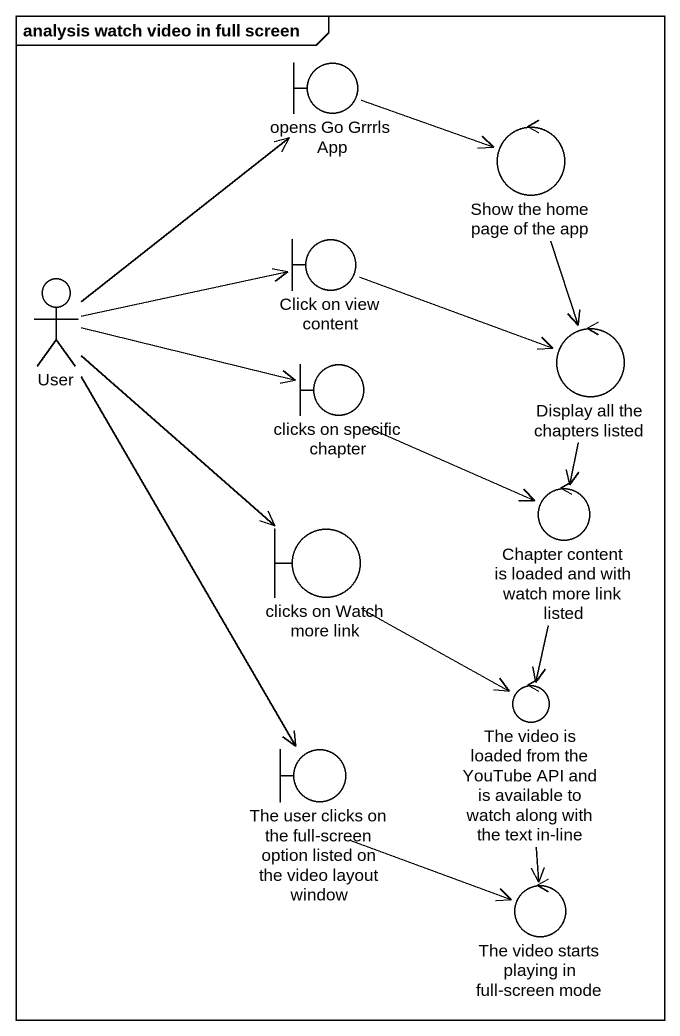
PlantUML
@startuml
mainframe analysis watch video in full screen
boundary "opens Go Grrrls App" as opens_Go_Grrrls_App
control "Show the home page of the app" as Show_the_home_page_of_the
actor User
boundary "Click on view content" as Click_on_view_content
boundary "clicks on specific chapter" as clicks_on_specific_chapter
control "Display all the chapters listed" as Display_all_the_chapters
control "Chapter content is loaded and with watch more link listed" as Chapter_content_is_loaded
boundary "clicks on Watch more link" as clicks_on_Watch_more_link
control "The video is loaded from the YouTube API and is available to watch along with the text in-line" as The_video_is_loaded_from
boundary "The user clicks on the full-screen option listed on the video layout window" as The_user_clicks_on_the_full
control "The video starts playing in full-screen mode" as The_video_starts_playing_in
opens_Go_Grrrls_App -right-> Show_the_home_page_of_the
Show_the_home_page_of_the --> Display_all_the_chapters
User -up-> opens_Go_Grrrls_App
User -right-> Click_on_view_content
User -right-> clicks_on_specific_chapter
User --> clicks_on_Watch_more_link
User --> The_user_clicks_on_the_full
Click_on_view_content -right-> Display_all_the_chapters
clicks_on_specific_chapter --> Chapter_content_is_loaded
Display_all_the_chapters --> Chapter_content_is_loaded
Chapter_content_is_loaded --> The_video_is_loaded_from
clicks_on_Watch_more_link --> The_video_is_loaded_from
The_video_is_loaded_from --> The_video_starts_playing_in
The_user_clicks_on_the_full -right-> The_video_starts_playing_in
@enduml
